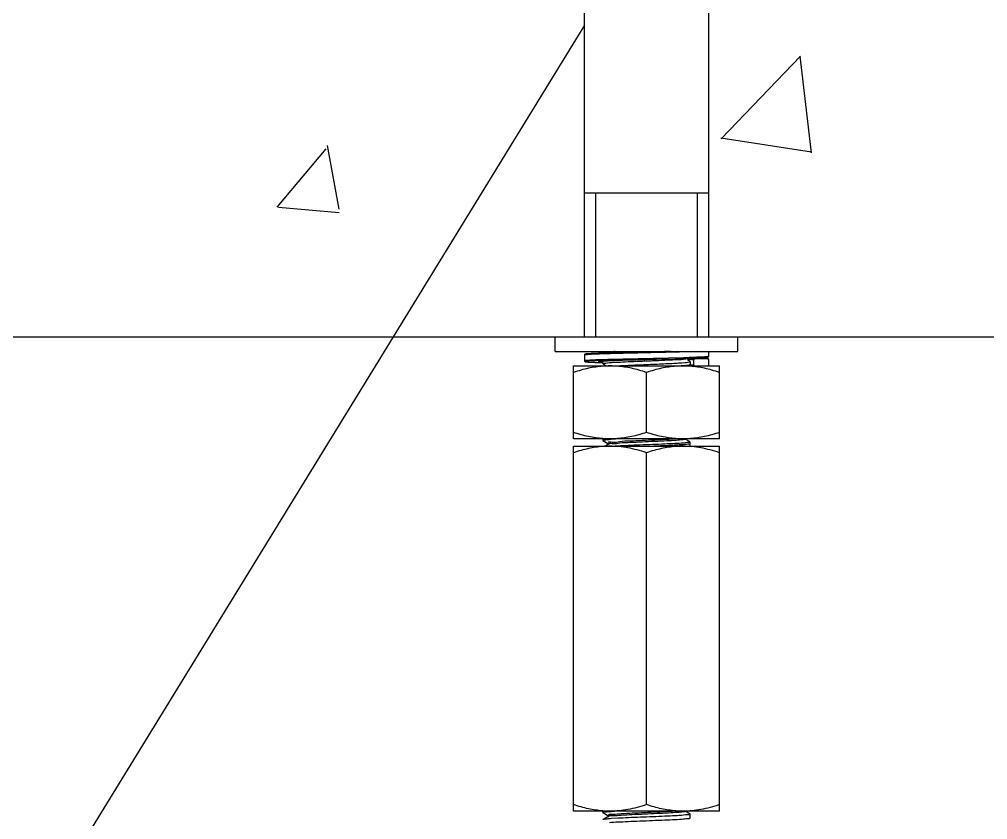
# Model space of a CAD drawing. Header units: millimetres. Extents: x -633009578 to 5705885, y -633235091 to 2571734.
# Drawn here: x 2453533 to 2454720, y 2004448 to 2005429 of the extents above; entities that cross this region are included whole.
import ezdxf

# ---------------------------------------------------------------- set-up
doc = ezdxf.new("R2010")
doc.units = ezdxf.units.MM
doc.header["$LTSCALE"] = 1000
doc.header["$MEASUREMENT"] = 0
doc.layers.get('0').update_dxf_attribs({"color": 9})
doc.layers.add('E-WIRE-系统', color=3, linetype='Continuous')
doc.styles.get("Standard").update_dxf_attribs({"font": 'simhei.ttf', "bigfont": 'hztxt.shx'})
doc.styles.add('TSSD_Dimension', font='simhei.ttf', dxfattribs={"width": 0.707, "bigfont": 'hztxt.shx'})
doc.dimstyles.get("Standard").update_dxf_attribs({"dimtxt": 0.18, "dimasz": 0.18, "dimexe": 0.18, "dimexo": 0.0625, "dimgap": 0.09, "dimtad": 0, "dimtih": 1, "dimtoh": 1, "dimdec": 4, "dimzin": 0, "dimdsep": 46, "dimtxsty": 'Standard', "dimcen": 0.09, "dimadec": 0, "dimazin": 0, "dimtfac": 1, "dimtdec": 4, "dimtofl": 0, "dimtmove": 0, "dimatfit": 3, "dimfxl": 1, "dimtolj": 1, "dimtzin": 0, "dimarcsym": 0})

# ---------------------------------------------------------------- blocks, each defined once
blk = doc.blocks.new('G$CF4FACE3C')
at = {"layer": 'E-WIRE-系统'}
for p, q in [((-9854.63891108078, 7745.752279278706), (-9854.63891108078, 8436.832489508088)), ((-9717.087129515363, 8436.832489508088), (-9717.087129515363, 7745.752279278706)), ((-9717.087129515363, 7904.965600781026), (-9854.63891108078, 7904.965600781026)), ((-9842.333757955814, 7904.965600781026), (-9842.333757955814, 7745.752279278706)), ((-9729.392282641493, 7745.752279278706), (-9729.392282641493, 7904.965600781026)), ((-9887.004036159487, 7729.569716725382), (-9887.004036159487, 7745.752279278706)), ((-9887.004036159487, 7745.752279278706), (-9684.722004427575, 7745.752279278706)), ((-9854.63891108078, 7745.752279278706), (-9717.087129515363, 7745.752279278706)), ((-9684.722004427575, 7729.569716725382), (-9684.722004427575, 7745.752279278706)), ((-9887.004036159487, 7729.569716725382), (-9684.722004427575, 7729.569716725382)), ((-9845.487320724176, 7727.107610081206), (-9847.19139289693, 7727.022792973439)), ((-9842.479107883526, 7727.239688175148), (-9845.487320724176, 7727.107610081206)), ((-9838.901610574918, 7727.377475466463), (-9842.479107883526, 7727.239688175148)), ((-9833.211178656202, 7727.569807493011), (-9838.901610574918, 7727.377475466463)), ((-9834.410707910778, 7728.098960573669), (-9834.410707910778, 7729.569716725382)), ((-9834.295780488988, 7727.966020177002), (-9833.590105821611, 7727.557615510537)), ((-9824.600020060549, 7727.823554223985), (-9833.211178656202, 7727.569807493011)), ((-9829.179468693445, 7728.808580020093), (-9826.766704494134, 7729.197688848828)), ((-9809.884154173546, 7728.202402757015), (-9824.600020060549, 7727.823554223985)), ((-9785.863020294346, 7728.760588655598), (-9787.197685512947, 7728.730241210316)), ((-9751.96271930891, 7729.56767182739), (-9785.863020407269, 7728.76059264224)), ((-9780.203170219436, 7728.923439473263), (-9785.863020374905, 7728.760591156664)), ((-9759.001980722649, 7729.568303593085), (-9780.203170219436, 7728.923439473263)), ((-9766.053363524377, 7729.343299214146), (-9776.328601323068, 7729.035881509422)), ((-9758.966238548514, 7729.569716725382), (-9766.053363524377, 7729.343299214146)), ((-9737.354563988978, 7729.162224767148), (-9739.806687708944, 7729.085128001054)), ((-9726.40584527771, 7729.57157461613), (-9737.354563988978, 7729.162224767148)), ((-9717.087129515363, 7729.569716725382), (-9717.087129515363, 7723.906028954196)), ((-9854.63891108078, 7725.523867026786), (-9854.63891108078, 7719.051260243286)), ((-9848.667583900271, 7726.940580785973), (-9849.928832674632, 7726.860957933241)), ((-9847.19139289693, 7727.022792973439), (-9848.667583900271, 7726.940580785973)), ((-9848.473264129367, 7717.623141334276), (-9846.945335623575, 7717.539504353423)), ((-9846.945335623575, 7717.539504353423), (-9845.181827598019, 7717.453199375188)), ((-9845.181827598019, 7717.453199375188), (-9843.171125963563, 7717.364243950928)), ((-9843.171125963563, 7717.364243950928), (-9839.670999108348, 7717.225925245672)), ((-9839.670999108348, 7717.225925245672), (-9834.410707910778, 7717.043925511301)), ((-9834.418605768355, 7720.26540894527), (-9835.944706088863, 7720.218168889056)), ((-9834.518398243468, 7719.435029382235), (-9835.355520674028, 7719.408831244917)), ((-9834.36960121058, 7726.740054597729), (-9835.322161946679, 7726.71104403038)), ((-9835.000988726038, 7718.861795154517), (-9834.328149819747, 7718.910066081095)), ((-9834.393073282205, 7719.438961840468), (-9834.518398243468, 7719.435029382235)), ((-9834.29976855684, 7720.2690994601), (-9834.418605768355, 7720.26540894527)), ((-9832.32089461456, 7719.038813662599), (-9834.414258285658, 7718.949027470662)), ((-9834.410707910778, 7715.962038668571), (-9834.410707910778, 7718.904143198743)), ((-9834.27419022983, 7719.442693927442), (-9834.393073282205, 7719.438961840468)), ((-9834.258797664428, 7726.743440643768), (-9834.36960121058, 7726.740054597729)), ((-9834.328149819747, 7718.910066081095), (-9832.794593893923, 7719.009405750199)), ((-9829.00445501972, 7720.430839805515), (-9834.29976855684, 7720.2690994601)), ((-9832.794593893923, 7719.009405750199), (-9830.999303002609, 7719.112384495209)), ((-9830.49222434219, 7719.123919707839), (-9832.32089461456, 7719.038813662599)), ((-9830.999303002609, 7719.112384495209), (-9828.930788183818, 7719.218907144153)), ((-9829.179565231781, 7716.671884142095), (-9826.770044622477, 7717.060520194471)), ((-9828.727987458697, 7720.438942942419), (-9829.00445501972, 7720.430839805515)), ((-9828.930788183818, 7719.218907144153), (-9826.580272803083, 7719.328877568012)), ((-9828.594202093314, 7720.442846170045), (-9828.727987458697, 7720.438942942419)), ((-9744.75446593971, 7722.468656021287), (-9828.594202093314, 7720.442846170045)), ((-9826.580272803083, 7719.328877568012), (-9822.51441071718, 7719.500089639681)), ((-9822.51441071718, 7719.500089639681), (-9817.797892506467, 7719.678555441904)), ((-9817.797892506467, 7719.678555441904), (-9812.445427565137, 7719.864035636303)), ((-9812.445427565137, 7719.864035636303), (-9806.492939356714, 7720.056331690052)), ((-9806.492939356714, 7720.056331690052), (-9797.730703084264, 7720.322980842902)), ((-9785.863020294346, 7720.669306048192), (-9787.551905914443, 7720.630903695128)), ((-9785.863020294346, 7720.669307377539), (-9787.551691367524, 7720.620433699223)), ((-9787.484208262293, 7718.931010498083), (-9786.108420755714, 7718.986501054256)), ((-9774.637916936772, 7720.925694917212), (-9754.236822781386, 7721.417176698684)), ((-9754.236822781386, 7721.417176698684), (-9738.580902323127, 7721.857997392653)), ((-9746.851254000561, 7716.928279414657), (-9742.915778184077, 7717.20583972882)), ((-9744.928788021673, 7720.934030036093), (-9742.297095279442, 7721.351831553387)), ((-9744.328267415985, 7722.480586005258), (-9744.75446593971, 7722.468656021287)), ((-9738.464548959397, 7722.653624361032), (-9744.328267415985, 7722.480586005258)), ((-9742.915778184077, 7717.20583972882), (-9741.624818913173, 7717.367120852345)), ((-9737.445982597535, 7718.393032859662), (-9740.46471685567, 7720.140987377963)), ((-9738.580902323127, 7721.857997392653), (-9732.682400317397, 7722.05758966913)), ((-9737.315332685597, 7718.241836955072), (-9737.445982597535, 7718.393032859662)), ((-9737.315332685597, 7718.241836955072), (-9737.315332685597, 7715.005324440659)), ((-9733.269692044007, 7714.196621022187), (-9733.269692044007, 7720.264242874808)), ((-9732.682400317397, 7722.05758966913), (-9729.063187148422, 7722.197776062298)), ((-9732.056011140347, 7721.478435459663), (-9717.896260138834, 7721.478435459663)), ((-9729.063187148422, 7722.197776062298), (-9726.077554294141, 7722.329939624295)), ((-9725.843203348573, 7722.233934410964), (-9726.990706033306, 7722.2874719213)), ((-9726.077554294141, 7722.329939624295), (-9724.410245649051, 7722.413673122763)), ((-9724.230172327952, 7722.151837685029), (-9725.843203348573, 7722.233934410964)), ((-9724.410245649051, 7722.413673122763), (-9722.97968794941, 7722.493994871154)), ((-9722.845204784535, 7722.073058755253), (-9724.230172327952, 7722.151837685029)), ((-9722.97968794941, 7722.493994871154), (-9721.766695687314, 7722.571010954562)), ((-9717.087129515363, 7720.669098265702), (-9717.087507896358, 7720.6861051257)), ((-9717.087129515363, 7720.669098265702), (-9717.087129515363, 7714.196491429931)), ((-9866.775832984596, 7632.474341500085), (-9866.775832984596, 7713.387154246098)), ((-9866.775833070278, 7713.387154204655), (-9704.950207525864, 7713.387154204655)), ((-9834.295780488988, 7715.829098271439), (-9830.077453743666, 7713.387154204655)), ((-9785.863020294346, 7639.701182449004), (-9785.863020294346, 7706.16031329718)), ((-9751.533336694818, 7713.387149338261), (-9745.497093333164, 7713.791632240172)), ((-9741.010805362137, 7714.196196305682), (-9738.32473534951, 7714.594030125998)), ((-9737.430210183142, 7714.072129864711), (-9738.450272027869, 7714.662489605369)), ((-9737.51482717623, 7714.834560788353), (-9737.448386836797, 7714.830607856624)), ((-9737.448386836797, 7714.830607856624), (-9737.330661003245, 7714.823430497665)), ((-9737.445982522098, 7714.854128536535), (-9737.315332685597, 7715.005324440659)), ((-9737.416591346497, 7714.056373065454), (-9736.658366518095, 7714.002044193912)), ((-9737.315332685597, 7713.387154204655), (-9737.315332685597, 7713.939218355459)), ((-9733.41904815752, 7713.670561928186), (-9733.21900263615, 7713.63500786142)), ((-9733.269692044007, 7714.196621022187), (-9733.269300634507, 7714.17917359015)), ((-9732.96807007026, 7713.566195547697), (-9732.751036467263, 7713.441125952173)), ((-9704.950207611546, 7632.474341500085), (-9704.950207611546, 7713.387154246098)), ((-9704.950207611546, 7632.474341500085), (-9866.775832984596, 7632.474341500085)), ((-9834.410707910778, 7632.474341500085), (-9834.410707910778, 7631.003585337079)), ((-9834.410707910778, 7630.855999232153), (-9834.405675420305, 7630.912573753507)), ((-9834.280058113858, 7630.70480332803), (-9828.888411357766, 7627.582490975503)), ((-9833.635476184776, 7631.560875211726), (-9832.459643135313, 7631.55307631311)), ((-9833.47787773353, 7631.260563310236), (-9830.715235231444, 7631.665127356071)), ((-9829.179330749437, 7631.712892015348), (-9826.761760077905, 7632.102678815718)), ((-9826.761760077905, 7632.102678815718), (-9826.30315977009, 7632.16690611816)), ((-9826.228947303724, 7632.069691433455), (-9820.189855478471, 7632.474354331614)), ((-9744.447524357121, 7631.662688095006), (-9745.7831935063, 7631.50805193116)), ((-9737.430210183142, 7629.113676533219), (-9743.050910881022, 7632.36749018298)), ((-9866.775832984596, 7219.81899677834), (-9866.775832984596, 7624.383060266613)), ((-9866.775832984596, 7624.383060234482), (-9704.950207611546, 7624.383060234482)), ((-9828.675129754702, 7626.299029274262), (-9831.984622456832, 7624.383060234482)), ((-9828.804903831799, 7627.767072832561), (-9828.804903831799, 7626.148816585774)), ((-9828.743688555202, 7627.498639083002), (-9827.251014412846, 7626.633788568084)), ((-9828.323501239764, 7626.438326832722), (-9828.313231868204, 7626.356984209851)), ((-9742.546050365083, 7628.271031987737), (-9744.954111184226, 7627.882422780502)), ((-9738.812025364256, 7628.416851717862), (-9739.25116048078, 7628.433438436012)), ((-9738.351919791894, 7627.192939776345), (-9738.257855979959, 7627.199268011493)), ((-9737.430260146968, 7624.802183998516), (-9737.315332685597, 7624.935124385171)), ((-9737.315332685597, 7624.382974224049), (-9737.315332685597, 7628.980765033746)), ((-9704.950207611546, 7219.81899677834), (-9704.950207611546, 7624.383060266613)), ((-9785.863020294346, 7227.045837716199), (-9785.863020294346, 7617.156219327473)), ((-9704.950207611546, 7219.81899677834), (-9866.775832984596, 7219.81899677834)), ((-9834.410707910778, 7218.34824062523), (-9834.410707910778, 7219.81899677834)), ((-9834.295780488988, 7218.215300218784), (-9828.675176079152, 7214.961542278412)), ((-9828.675129754702, 7213.643684510025), (-9833.275768600171, 7210.980230569257)), ((-9828.804903831799, 7215.111728110933), (-9828.804903831799, 7213.493471852737)), ((-9828.21864657267, 7213.600935320486), (-9828.375907980138, 7213.417333697551)), ((-9828.173723293003, 7213.647229023161), (-9828.21864657267, 7213.600935320486)), ((-9826.294360217638, 7219.509031404508), (-9824.632682333933, 7219.595794891822)), ((-9824.632682333933, 7219.595794891822), (-9820.802058736095, 7219.819697850733)), ((-9742.547601419967, 7215.618157568737), (-9744.996894845273, 7215.223920644843)), ((-9737.430210183142, 7216.458331811475), (-9743.050910881022, 7219.712145461235)), ((-9737.430260146968, 7212.146839264897), (-9737.315332685597, 7212.279779672623)), ((-9737.315332685597, 7212.279779672623), (-9737.315332685597, 7216.325420301058)), ((-9817.495698801242, 7211.920365079655), (-9824.632682333933, 7211.504513636348))]:
    blk.add_line(p, q, dxfattribs=at)
at = {"layer": 'E-WIRE-系统', "color": 4}
for p, q in [((-9703.25367793208, 7965.036766054225), (-9615.324630290503, 8056.677729174145)), ((-9602.962407178711, 7949.633129409747), (-9615.43479872658, 8056.845373911434)), ((-9703.529346989468, 7966.188362542656), (-9603.127871682402, 7950.61668241478)), ((-10195.36308845319, 7889.409153805231), (-10140.939419684, 7954.268756586011)), ((-10126.44880337012, 7887.027622020454), (-10139.50138641382, 7957.790743592777)), ((-10193.91946034087, 7889.381249137572), (-10126.44265217963, 7883.477793372818)), ((-14892.88204971771, 7745.752279278706), (-5378.386563654756, 7745.752279278706))]:
    blk.add_line(p, q, dxfattribs=at)
at = {"layer": 'E-WIRE-系统'}
for points in [[(-9787.197685512947, 7728.730241210316), (-9789.888051460031, 7728.669020997477), (-9809.884154173546, 7728.202402757015)], [(-9776.328601323068, 7729.035881509422), (-9785.303217394743, 7728.776664554956), (-9785.863020252204, 7728.760586739169)], [(-9854.638835420134, 7719.052127632778), (-9854.613798612729, 7718.847069435171), (-9854.400142583996, 7718.460227146163), (-9854.185109102167, 7718.291702223127), (-9854.0162332966, 7718.210462075542), (-9853.861836326541, 7718.157541814842), (-9853.700759710977, 7718.114964834996), (-9853.521439275006, 7718.076582648442), (-9853.317357260967, 7718.040013734601), (-9853.08349479339, 7718.004079265636), (-9852.815861586714, 7717.968176593073), (-9852.511380764889, 7717.9320145495), (-9852.167420280399, 7717.895436487161), (-9851.781710234005, 7717.85835694347), (-9851.35211004992, 7717.820720550022), (-9850.876481990097, 7717.782485443982), (-9850.352753513958, 7717.743624402559), (-9849.778906045714, 7717.704119893373), (-9848.473264129367, 7717.623141334276)], [(-9849.928832674632, 7726.860957933241), (-9850.4831344774, 7726.822103473591), (-9850.989043331705, 7726.783872448723), (-9851.44851167174, 7726.746245851391), (-9851.863545936532, 7726.709194460767), (-9852.236210895237, 7726.672674465808), (-9852.56857661251, 7726.636627884698), (-9852.862896285485, 7726.60096102336), (-9853.121777394554, 7726.565503420075), (-9853.34826551145, 7726.529941629269), (-9853.54642552021, 7726.493613508646), (-9853.721182547277, 7726.455273657688), (-9853.879165498074, 7726.412354761269), (-9854.032291749725, 7726.358187517966), (-9854.202331439126, 7726.273176053888), (-9854.419683077373, 7726.093674673117), (-9854.62212575879, 7725.691062502214), (-9854.638830700656, 7725.52310166182)], [(-9838.824913969496, 7718.412085988675), (-9838.7927163383, 7718.423003933509), (-9838.700819404796, 7718.448028569343), (-9838.557137668133, 7718.479868365801), (-9838.365120840492, 7718.51553497545), (-9838.12516046525, 7718.553768344806), (-9837.836497500073, 7718.593925539753), (-9837.497891241685, 7718.635636418243), (-9837.107926927507, 7718.678671141621), (-9836.665075247176, 7718.722878332599), (-9836.167579946807, 7718.768167956383), (-9835.6135294626, 7718.814485854702), (-9835.000988726038, 7718.861795154517)], [(-9797.730703084264, 7720.322980842902), (-9788.223200957756, 7720.60098727548), (-9787.55166782206, 7720.620434222394)], [(-9785.863020294346, 7720.669307377539), (-9783.221887082094, 7720.729372114525), (-9774.637916936772, 7720.925694917212)], [(-9718.233207548736, 7721.649286148488), (-9718.433265410597, 7721.684389975038), (-9718.65861180285, 7721.718581011635), (-9718.911966851214, 7721.752410537913), (-9719.195916446857, 7721.786232215818), (-9719.51270973892, 7721.820254590828), (-9719.864565567812, 7721.854622912244), (-9720.253754136153, 7721.889446614543), (-9720.68263682723, 7721.924813537509), (-9721.153639579657, 7721.960797522799), (-9721.669306440745, 7721.99746446067), (-9722.845204784535, 7722.073058755253)], [(-9721.766695687314, 7722.571010954562), (-9721.235564858885, 7722.608329407172), (-9720.750994607108, 7722.644922069623), (-9720.310251668328, 7722.680857470375), (-9719.91075247107, 7722.716212567524), (-9719.549991561566, 7722.751077295514), (-9719.225555294892, 7722.785563465208), (-9718.935097480658, 7722.819818313816), (-9718.67625722941, 7722.854051591246), (-9718.446327127283, 7722.88862106076), (-9718.242684513563, 7722.924045140273), (-9718.062717701774, 7722.961096687592), (-9717.90134143387, 7723.001620583353), (-9717.749217132805, 7723.050266542123), (-9717.588877349393, 7723.120158579317), (-9717.390290476615, 7723.253616253263), (-9717.158230428351, 7723.566645671614), (-9717.087342707906, 7723.887787983404)], [(-9717.087314752163, 7720.686111153453), (-9717.161114926916, 7721.015008615563), (-9717.390929003479, 7721.322062759427), (-9717.58722547302, 7721.454108180013), (-9717.74607859808, 7721.523705293541), (-9717.896632659482, 7721.572177775321), (-9718.055964921834, 7721.612495290232), (-9718.233207548736, 7721.649286148488)], [(-9736.658366518095, 7714.002044193912), (-9736.075940922834, 7713.956768666278), (-9735.549644300714, 7713.912627738318), (-9735.07633925695, 7713.869574018638), (-9734.653237577528, 7713.827574967057), (-9734.277857605135, 7713.786617230042), (-9733.948052074993, 7713.746721802396), (-9733.662168457406, 7713.707974996767), (-9733.41904815752, 7713.670561928186)], [(-9733.21900263615, 7713.63500786142), (-9733.064073524904, 7713.60250570823), (-9732.960246491246, 7713.575910643092)]]:
    blk.add_lwpolyline(points, dxfattribs=at)
for points, start_tangent, end_tangent in [([(-9834.410707910778, 7728.098960573669), (-9832.460906631779, 7728.648272389546)], (0, 0.9999999999998432), (0.9993491367168663, -0.03607357678083942)), ([(-9739.806687708944, 7729.085128001054), (-9747.354029438924, 7728.869618784287), (-9755.674430781044, 7728.653476471663), (-9764.557624964276, 7728.437968195998), (-9773.881522441283, 7728.221843538689), (-9783.414121680195, 7728.006287160795), (-9793.016760883154, 7727.790223197895), (-9802.462052279152, 7727.57456969365), (-9811.597265321063, 7727.358609387069), (-9820.224500481505, 7727.142809829442), (-9828.183220998151, 7726.926996216294), (-9834.258797664428, 7726.743440643768)], (-0.9995303575090883, -0.03064415798591409), (-0.9995331449700976, -0.03055310303879523)), ([(-9832.460906631779, 7728.648272389546), (-9829.179468693445, 7728.808580020093)], (0.9993491366682613, -0.03607357817067069), (0.9908012805324211, 0.1353248775955166)), ([(-9826.766704494134, 7729.197688848828), (-9820.685400860384, 7729.654101960012)], (0.9890794379605149, 0.1473833959582596), (0.9993837079278752, 0.03510276809666148)), ([(-9835.944706088863, 7720.218168889289), (-9841.937406227691, 7720.005517512676), (-9846.868602001108, 7719.792930744006), (-9850.647256363649, 7719.580332776182), (-9853.201661365107, 7719.367736307438), (-9854.483479103772, 7719.155172636616), (-9854.487898688763, 7719.059652245604)], (-0.9995258327324335, -0.03079139003718587), (0.04978343882279457, -0.9987600358612554)), ([(-9835.322161946679, 7726.71104403038), (-9841.489317302126, 7726.495377497515), (-9846.58306319965, 7726.27931474708), (-9850.48419852648, 7726.063746678643), (-9853.135087196482, 7725.847616140614), (-9854.470297847642, 7725.632097618771), (-9854.481894918252, 7725.523353508324)], (-0.9995400384722067, -0.03032674547672858), (-0.003270268768974395, -0.9999946526551787)), ([(-9835.355520674028, 7719.408831244917), (-9841.277714197757, 7719.196179941646), (-9846.15089289518, 7718.983593226294), (-9849.885090963216, 7718.770995248575), (-9852.409441952128, 7718.558398820111), (-9853.676177873276, 7718.345835150452), (-9853.661726111313, 7718.133230431355), (-9852.366353817284, 7717.920665516634), (-9849.814106275095, 7717.708064105944), (-9846.053386321524, 7717.495465563261), (-9841.1548046791, 7717.282850201242), (-9835.210810694844, 7717.070222050301)], (-0.9995134639140298, -0.03119031025434422), (0.9995170070143992, -0.03107656172867556)), ([(-9834.414258285658, 7718.949027470662), (-9835.685564521234, 7718.810966460849), (-9837.968831042526, 7718.583151671919), (-9839.12180597987, 7718.355300461524), (-9839.119151554769, 7718.12750241824), (-9837.960917609511, 7717.899650339037), (-9835.672521299683, 7717.671831876156), (-9834.414293834474, 7717.534742466407)], (-0.9976531310289165, -0.0684706517476759), (0.997609211949933, -0.06910759892445052)), ([(-9836.989445082378, 7718.718753410154), (-9834.91784296208, 7718.481299216743), (-9834.414673978463, 7718.412131432793)], (0.999313977766877, 0.03703476531070168), (0.9933993563848116, -0.1147070997372285)), ([(-9834.410707910778, 7715.962038668571), (-9832.461822040612, 7716.511220675078)], (0, 0.9999999999999993), (0.9993510758432987, -0.03601981690444311)), ([(-9787.551905915607, 7720.630903695128), (-9788.115705538541, 7720.618079977925), (-9796.06425883295, 7720.43648790929), (-9804.230874579167, 7720.246429998777), (-9812.636996218935, 7720.043605853221), (-9820.826266714837, 7719.834328006138), (-9828.496927656233, 7719.621501950431), (-9834.27419022983, 7719.442693927442)], (-0.9997414857156709, -0.02273679279292188), (-0.9995073915910487, -0.03138429791057868)), ([(-9832.461822040612, 7716.511220675078), (-9829.179565231083, 7716.671884142095)], (0.9993510756851823, -0.03601982132575723), (0.9907857928413928, 0.135438224676233)), ([(-9787.551691443427, 7720.620435551624), (-9788.573275781004, 7720.590846260893), (-9795.540738901589, 7720.387704689871), (-9802.630760516971, 7720.175746085239), (-9809.812715078238, 7719.950641913223), (-9816.574866250157, 7719.72244505852), (-9822.661124943057, 7719.494543642388), (-9827.947742782766, 7719.266676804516), (-9830.492224341026, 7719.123919707839)], (-0.9995811220348195, -0.02894098266476078), (-0.9985507858820861, -0.0538175437331901)), ([(-9826.770044622477, 7717.060520194587), (-9817.763972918037, 7717.611328590196), (-9806.281536463415, 7718.157754862565), (-9793.174697185634, 7718.704235536628), (-9787.484208262293, 7718.931010498083)], (0.9890811872173776, 0.1473716563398107), (0.9991887300947875, 0.04027259180691356)), ([(-9820.05860191118, 7713.388830506708), (-9818.588725804584, 7713.481148742256), (-9810.44397520204, 7713.911404334591), (-9801.236570769688, 7714.341422106023), (-9791.452056244016, 7714.767591232201), (-9781.41200659005, 7715.194496980635), (-9771.365507775685, 7715.630150622572), (-9761.908514440525, 7716.06854615279), (-9753.658668819116, 7716.499739099643), (-9746.851254000561, 7716.928279414657)], (0.99793896509588, 0.06417025748050433), (0.998276598676712, 0.0586841761920231)), ([(-9786.10842075455, 7718.986501054256), (-9779.079842513194, 7719.267049167771), (-9765.563993246062, 7719.829546389985), (-9754.001412135083, 7720.379133926239), (-9744.928788021673, 7720.934030036093)], (0.9991870839378724, 0.04031341329760912), (0.98904153584432, 0.1476375303756176)), ([(-9742.297095279442, 7721.351831553387), (-9739.251955522224, 7721.483059875318)], (0.9921834098238864, 0.1247881455535857), (0.9993728480799752, -0.03541059897700978)), ([(-9741.624818913173, 7717.367120852345), (-9738.385677257786, 7717.808374873595)], (0.9885491033504473, 0.1508995369886398), (0.9980294014453556, 0.06274801870819495)), ([(-9739.251955522224, 7721.483059875318), (-9737.339463304961, 7721.867944478756)], (0.9993728480955489, -0.03541059856586998), (0.3100877763135036, 0.9507079314814717)), ([(-9738.999572077533, 7720.992489460506), (-9738.472405724926, 7720.957397647086), (-9736.238935942063, 7720.785985096823), (-9734.753914406756, 7720.632240047329), (-9733.859401004156, 7720.495872347034), (-9733.402910906356, 7720.374255571864)], (0.9978910638186201, -0.0649108985208484), (0.9372609901609279, -0.3486285076040792)), ([(-9717.087129515363, 7723.906028954196), (-9717.73683257075, 7723.693452317035), (-9719.674096777337, 7723.480840177741), (-9722.867524386384, 7723.267935837037), (-9727.262713945936, 7723.054692382342), (-9732.614295388572, 7722.847035514773), (-9738.464548959397, 7722.653624361032)], (-0.000600464799529698, -0.9999998197224149), (-0.9995079938772177, -0.03136511079601235)), ([(-9738.385677257786, 7717.808374873595), (-9737.316434349166, 7718.213105299161)], (0.9980294016314916, 0.06274801574570801), (0.07799614508055464, 0.9969536605850572)), ([(-9737.316434349166, 7718.213105299161), (-9737.315332685597, 7718.241836955072)], (0.0779954266023204, 0.9969537167899039), (0, 0.999999999985052)), ([(-9734.891418204643, 7721.982659521396), (-9733.577696743654, 7721.846823447733), (-9732.660553168971, 7721.710300137638), (-9732.1925722647, 7721.588556511677), (-9732.056011141045, 7721.478435459896)], (0.9961504068918715, -0.0876605204731702), (0.0001604706451782362, -0.999999987116365)), ([(-9732.056011141045, 7721.478435459896), (-9732.43073132541, 7721.419116297388), (-9732.769421837525, 7721.246528456686), (-9733.037407263415, 7720.978608615347), (-9733.210469402606, 7720.638901521452), (-9733.269692044007, 7720.264242874808)], (-0.999999999994669, 8.312611457686089e-07), (1.27061994611332e-07, -0.9999999999978112)), ([(-9727.051654621493, 7722.282890960807), (-9723.74546116963, 7722.124236336793), (-9720.51221660804, 7721.908568913583), (-9718.553312721662, 7721.693484849413), (-9717.896260138834, 7721.478435459896)], (0.9986699495167158, -0.05155901408026024), (0.001191636831971495, -0.9999992900012494)), ([(-9717.08731236984, 7720.686109332484), (-9717.148444789695, 7720.978134114412), (-9717.323502812535, 7721.240762367728), (-9717.58611397189, 7721.416615685564), (-9717.896260138834, 7721.478435459896)], (-0.02147077432905718, 0.9997694763512366), (-0.9999999999505894, 8.60394906962023e-06)), ([(-9826.319425586844, 7713.387154246098), (-9834.260448439978, 7713.088137220591), (-9842.207838303642, 7712.201346062007), (-9850.201534549007, 7710.748510062229), (-9858.33851398807, 7708.741224383353), (-9866.775832983665, 7706.16031329718)], (-1.000000000000008, 0), (-0.948683298054562, -0.3162277660048901)), ([(-9785.863020293182, 7706.16031329718), (-9794.300000388175, 7708.741130501963), (-9802.438974980265, 7710.748866245034), (-9810.433051239, 7712.20164625172), (-9818.379702154314, 7713.088234596653), (-9826.319425586844, 7713.387154246098)], (-0.9486832980465737, 0.3162277660288224), (-0.9999999999993525, 9.292744116140125e-07)), ([(-9745.40661321883, 7713.387154246098), (-9753.347635754617, 7713.088137220591), (-9761.295025598025, 7712.201346062007), (-9769.288721845252, 7710.748510062229), (-9777.425701302709, 7708.741224383353), (-9785.863020293182, 7706.16031329718)], (-0.9999999999996521, 0), (-0.9486832979559455, -0.3162277663019755)), ([(-9745.497093334561, 7713.791632240172), (-9741.010805362137, 7714.196196305682)], (0.9978880446665549, 0.06495729606204752), (0.9881684371019045, 0.1533725526827746)), ([(-9704.95020761271, 7706.16031329718), (-9713.387191737536, 7708.741131633404), (-9721.52617013338, 7710.748867930262), (-9729.520250162575, 7712.201647946727), (-9737.466904951725, 7713.088235757896), (-9745.40661321883, 7713.387154246098)], (-0.9486832980507329, 0.3162277660170141), (-0.9999999999999061, 5.655833085640852e-07)), ([(-9737.315332685597, 7713.939218355459), (-9739.251955522224, 7713.39177859854)], (0, -1.000000000000278), (-0.999372848140365, 0.03541059730551869)), ([(-9738.32473534951, 7714.594030125998), (-9738.248162902193, 7714.600760373869), (-9737.399000288453, 7714.805169401574)], (0.9959860844806488, 0.08950820952459808), (0.7215239014174903, 0.6923895288651009)), ([(-9737.330661003245, 7714.823430497665), (-9735.539729009382, 7714.652300458401), (-9733.840189239476, 7714.424439295777)], (0.998083688679103, -0.06187851318848461), (0.9982892785291582, -0.05846807995349756)), ([(-9733.840189239476, 7714.424439295777), (-9733.269692044007, 7714.196621022187)], (0.9982892779765761, -0.05846808932982247), (0.0005557707871912163, -0.9999998455608635)), ([(-9733.269499753136, 7714.179169226554), (-9733.208382221637, 7713.887513732305), (-9733.033314123983, 7713.624843549333), (-9732.96807007026, 7713.566195547697)], (0.02200818314345271, -0.9997577906082458), (0.7788504059451337, -0.627209729826865)), ([(-9717.896260138834, 7713.387154204655), (-9717.58735245862, 7713.448460458894), (-9717.324788320344, 7713.623540290282), (-9717.14895749255, 7713.886214753496), (-9717.087129515363, 7714.196491429931)], (0.9999999999658381, 6.598284411872618e-06), (-5.453227818440431e-07, 1.000000000003587)), ([(-9826.31942583737, 7632.474341500085), (-9834.260405925103, 7632.773355333367), (-9842.207742812345, 7633.660135596874), (-9850.201373894233, 7635.112951114425), (-9858.338338781847, 7637.120222747675), (-9866.775832983665, 7639.701182449004)], (-0.9999999999995995, 0), (-0.9486832981494908, 0.3162277657199826)), ([(-9834.410707910778, 7631.003585337079), (-9833.635476184776, 7631.560875211959)], (0, 1.00000000000062), (0.995682990536866, 0.09281908401142781)), ([(-9834.405675420305, 7630.912573753507), (-9833.47787773353, 7631.260563310469)], (0.1829186863520645, 0.98312804567085), (0.9963283605123306, 0.0856142397152028)), ([(-9832.45964313671, 7631.55307631311), (-9829.179330749437, 7631.712892015348)], (0.9993464635780108, -0.03614755502280024), (0.9908230944483982, 0.1351650676351297)), ([(-9830.715235231444, 7631.665127356187), (-9826.228947303724, 7632.069691433455)], (0.9881684371105446, 0.1533725526254365), (0.9978880446660127, 0.06495729606738906)), ([(-9753.193394457223, 7632.471675784327), (-9763.509541358333, 7631.85887690098), (-9776.515810182551, 7631.225161282695), (-9790.519123904174, 7630.591445603292), (-9804.02578203706, 7629.957729984424), (-9815.59506103769, 7629.324014337501), (-9823.992893080926, 7628.690298718982), (-9828.323501239764, 7628.056583090103)], (-0.9976972795904573, -0.06782431936854585), (0.08967241263061473, -0.9959713140513132)), ([(-9745.7831935063, 7631.50805193116), (-9752.88766563544, 7630.874336260022), (-9763.509541358333, 7630.240620642318), (-9776.515810182551, 7629.606905015302), (-9790.519123904174, 7628.973189365701), (-9804.02578203706, 7628.339473738684), (-9815.59506103769, 7627.705758067663), (-9823.992893080926, 7627.072042461485), (-9828.323501239764, 7626.438326832722)], (-0.9944020606049158, -0.1056623957017825), (0.08967241215592388, -0.9959713140944232)), ([(-9785.863020293182, 7639.701182449004), (-9794.300199098885, 7637.120310182218), (-9802.439166466938, 7635.112588306656), (-9810.433165686904, 7633.659832633566), (-9818.37975114584, 7632.773257466732), (-9826.31942583737, 7632.474341500085)], (-0.9486832980548442, -0.316227766005087), (-0.9999999999990459, -9.292801244826304e-07)), ([(-9826.30315977009, 7632.16690611816), (-9820.684956606012, 7632.558924113517)], (0.9914628859470687, 0.1303892088726776), (0.9993830280720357, 0.03512211841432692)), ([(-9745.406613176689, 7632.474341500085), (-9753.34759324207, 7632.773355333367), (-9761.294930124423, 7633.660135596874), (-9769.288561203983, 7635.112951114425), (-9777.425526091363, 7637.120222747675), (-9785.863020293182, 7639.701182449004)], (-0.9999999999996678, 0), (-0.9486832981494908, 0.3162277657199826)), ([(-9704.95020761271, 7639.701182449004), (-9713.38738640491, 7637.120310182218), (-9721.526353774127, 7635.112588306656), (-9729.520353006432, 7633.659832633566), (-9737.466938454425, 7632.773257466732), (-9745.406613176689, 7632.474341500085)], (-0.9486832980430874, -0.3162277660405451), (-0.9999999999990368, -9.292801208905761e-07)), ([(-9742.953942328459, 7632.141767558292), (-9744.447524358286, 7631.662688095006)], (0.4950974016183327, -0.8688374778470036), (-0.9911102942124506, -0.133042792755305)), ([(-9742.97443755297, 7632.169658472878), (-9742.953942328459, 7632.141767558292)], (0.6662423464500588, -0.7457352987423238), (0.495097929225735, -0.8688371772206314)), ([(-9826.319426633185, 7624.383060266846), (-9834.254870800767, 7624.084461810533), (-9842.195305344183, 7623.199099013931), (-9850.18850996974, 7621.747216580086), (-9858.338792415569, 7619.737053330988), (-9866.775832983665, 7617.156219327473)], (-0.9999999999997808, 0), (-0.9486832981457856, -0.3162277657318215)), ([(-9785.863020293182, 7617.156219327473), (-9796.36732209404, 7620.294371882104), (-9806.457919195294, 7622.542779265554), (-9816.40040252963, 7623.917356919381), (-9826.319426633185, 7624.383060266846)], (-0.9486832981488119, 0.3162277657209163), (-0.9999999999985524, 1.724397345344756e-06)), ([(-9744.95411118539, 7627.882422780502), (-9754.094845190411, 7627.324477611925), (-9765.685448278673, 7626.774495263468), (-9779.16527952021, 7626.213881888194), (-9793.148478324292, 7625.655556172249), (-9806.250220056623, 7625.109393436345), (-9817.745687719667, 7624.562558968435), (-9820.684956606012, 7624.46764285781)], (-0.9890409970416338, -0.1476411398322424), (-0.9993830279595063, -0.03512212159602813)), ([(-9785.863211411051, 7624.382946906495), (-9780.223069273401, 7624.622882905649), (-9770.440870535793, 7625.049051402486), (-9761.187842790037, 7625.481534674298), (-9753.045505497372, 7625.912431262783), (-9746.393043816555, 7626.338961081696)], (0.9990994543672943, 0.04242970990391967), (0.9981732786149584, 0.06041610595710069)), ([(-9745.406613952946, 7624.383060266846), (-9753.342058110517, 7624.084461810533), (-9761.28249264881, 7623.199099013931), (-9769.275697274366, 7621.747216580086), (-9777.425979720429, 7619.737053330988), (-9785.863020293182, 7617.156219327473)], (-1.000000000000034, 0), (-0.9486832981457026, -0.3162277657317938)), ([(-9746.393043816555, 7626.338961081696), (-9741.41360253212, 7626.766795101226)], (0.9981732787632404, 0.0604161035013368), (0.9883350251987862, 0.1522953642260039)), ([(-9704.95020761271, 7617.156219327473), (-9715.45450941124, 7620.294371882104), (-9725.545106515056, 7622.542779265554), (-9735.487589833792, 7623.917356919381), (-9745.406613952946, 7624.383060266846)], (-0.948683298149227, 0.3162277657208058), (-0.9999999999982662, 1.724397342638761e-06)), ([(-9739.25116048078, 7628.433438436012), (-9742.546050365083, 7628.271031987737)], (-0.9993695461168698, 0.03550366592272564), (-0.9907607029475926, -0.1356216409510728)), ([(-9741.41360253212, 7626.766795101226), (-9738.351919793524, 7627.192939776345)], (0.9883350241054456, 0.1522953713281347), (0.9976617026864973, 0.0683456435621528)), ([(-9739.31543975952, 7624.378722694353), (-9737.338295133086, 7624.773564203526)], (0.9992011650421375, -0.03996287999442173), (0.2971468046500036, 0.9548318053387193)), ([(-9737.315332685597, 7628.980765033746), (-9738.812025364256, 7628.416851717862)], (0, -0.9999999999996602), (-0.9994667789052155, 0.03265207288562564)), ([(-9738.257855979959, 7627.199268011493), (-9737.315332685597, 7627.619486727286)], (0.9977487578994154, 0.06706277737905354), (0, 0.9999999999988534)), ([(-9826.319426633185, 7219.81899677834), (-9834.254870800767, 7220.117595232674), (-9842.195305344183, 7221.002958040335), (-9850.18850996974, 7222.454840484192), (-9858.338792415569, 7224.465003734105), (-9866.775832983665, 7227.045837716199)], (-0.9999999999995313, 0), (-0.9486832981533883, 0.3162277657080695)), ([(-9785.863020293182, 7227.045837716199), (-9796.367322063074, 7223.907685180893), (-9806.457919082837, 7221.659277799306), (-9816.400402358267, 7220.284700144897), (-9826.319426633185, 7219.81899677834)], (-0.9486832981492469, -0.3162277657208953), (-0.9999999999984451, -1.728336463709272e-06)), ([(-9745.406613952946, 7219.81899677834), (-9753.342058110517, 7220.117595232674), (-9761.28249264881, 7221.002958040335), (-9769.275697274366, 7222.454840484192), (-9777.425979720429, 7224.465003734105), (-9785.863020293182, 7227.045837716199)], (-0.999999999999785, 0), (-0.9486832981539238, 0.3162277657080419)), ([(-9704.95020761271, 7227.045837716199), (-9715.454509372357, 7223.907685180893), (-9725.545106392121, 7221.659277799306), (-9735.487589675235, 7220.284700144897), (-9745.406613952946, 7219.81899677834)], (-0.9486832981519696, -0.31622776571135), (-0.9999999999982053, -1.728336463223509e-06)), ([(-9834.410707910778, 7218.34824062523), (-9833.290033171885, 7218.764092069236)], (0, 1.000000000000453), (0.99934062883274, 0.03630850536754087)), ([(-9833.290033171885, 7218.764092069236), (-9829.979748241138, 7219.179943500785)], (0.9993406292430368, 0.03630849408661052), (0.9887197692036807, 0.1497772278568369)), ([(-9829.979748241138, 7219.179943500785), (-9826.294360219035, 7219.509031404508)], (0.9887197696079363, 0.1497772251941952), (0.9984869001556584, 0.05499009198168691)), ([(-9813.843071682379, 7216.775133841322), (-9822.846932610264, 7216.141418212675), (-9827.905806516996, 7215.50770255446), (-9828.459668357158, 7214.911223639385)], (-0.9982464485006528, -0.05919483132622903), (-0.502220125472715, -0.8647398138007575)), ([(-9813.843071682379, 7215.156877582776), (-9822.846932610264, 7214.52316195576), (-9827.905806516996, 7213.889446295914), (-9828.173723293003, 7213.647229023161)], (-0.9982464485743701, -0.05919483008760234), (-0.7042338502498667, -0.7099680867145467)), ([(-9744.996894845273, 7215.223920644843), (-9754.021951114992, 7214.672971740831), (-9765.607539875666, 7214.122560072807), (-9778.851212878013, 7213.57115997572), (-9792.6400142801, 7213.020658287336), (-9805.912918692688, 7212.468810691382), (-9817.495698802639, 7211.920365079655)], (-0.9890949369405154, -0.1472793458652507), (-0.9986272478741921, -0.05237957429978671)), ([(-9753.411823007278, 7219.84464225336), (-9761.523688205052, 7219.3099964055), (-9774.221152869985, 7218.676280745654), (-9788.160428189905, 7218.042565117939), (-9801.85464445292, 7217.408849490224), (-9813.843071682379, 7216.775133841322)], (-0.9983943477800935, -0.0566456204890575), (-0.998246448511789, -0.05919483113792827)), ([(-9744.994893016992, 7218.959171435679), (-9751.422442859272, 7218.325455775834), (-9761.523688205052, 7217.691740148119), (-9774.221152869985, 7217.058024478145), (-9788.160428189905, 7216.424308870453), (-9801.85464445292, 7215.79059324332), (-9813.843071682379, 7215.156877582776)], (-0.9820799484340643, -0.188464784201662), (-0.9982464485170547, -0.05919483104739696)), ([(-9742.936013876693, 7219.570536913932), (-9744.994893016992, 7218.959171435679)], (-0.5006455080903602, -0.8656523986165661), (-0.9820799493447947, -0.1884647794539991)), ([(-9744.937991820276, 7211.182629121584), (-9739.25122439838, 7211.732443981222), (-9737.339472570224, 7212.117216682993)], (0.9890389125475575, 0.1476551030819562), (0.3101905778429636, 0.9506743950573264)), ([(-9739.274395648157, 7215.774796515703), (-9742.547601419967, 7215.618157568737)], (-0.9993292754645772, 0.03661965592527584), (-0.9909656777985145, -0.1341157165544504)), ([(-9737.315332685597, 7216.325420301058), (-9739.274395648157, 7215.774796515703)], (0, -1.000000000000093), (-0.999329275700958, 0.03661964946057755)), ([(-9829.979748241138, 7211.088662235183), (-9833.290033171885, 7210.672810781747), (-9834.35777790565, 7210.433866519481)], (-0.9887197693205577, -0.1497772270876561), (-0.579035265618292, -0.8153024967250381)), ([(-9824.632682332769, 7211.504513636348), (-9829.979748241138, 7211.088662235183)], (-0.9986176054187844, -0.052563087318812), (-0.9887197695445641, -0.149777225609302)), ([(-9826.764998852741, 7207.310173007543), (-9817.752872698475, 7207.861194483005), (-9806.263447804376, 7208.407828139723), (-9793.162904307479, 7208.953990226379), (-9779.118762909668, 7209.514765365864), (-9765.618672950426, 7210.076432069181), (-9754.042426799191, 7210.626252099755), (-9744.937991820276, 7211.182629121584)], (0.989081266017834, 0.147371127474998), (0.989038912291515, 0.1476551047978756))]:
    blk.add_spline(points, degree=3, dxfattribs=dict(at, start_tangent=start_tangent, end_tangent=end_tangent))
blk.add_leader([(-9854.63891108078, 8091.292384392931), (-10537.20526015456, 6979.241234503221)], dimstyle='Standard', override={"dimgap": 0.09, "dimtad": 0, "dimtxsty": 'TSSD_Dimension'}, dxfattribs=at)

msp = doc.modelspace()

# ---------------------------------------------------------------- block references
at = {"xscale": 1.10592, "yscale": 1.10592, "zscale": 1.10592}
msp.add_blockref('G$CF4FACE3C', (2465124.496627273, 1996473.942841334, -46.07999998803452), dxfattribs=at)

doc.saveas('drawing.dxf')
